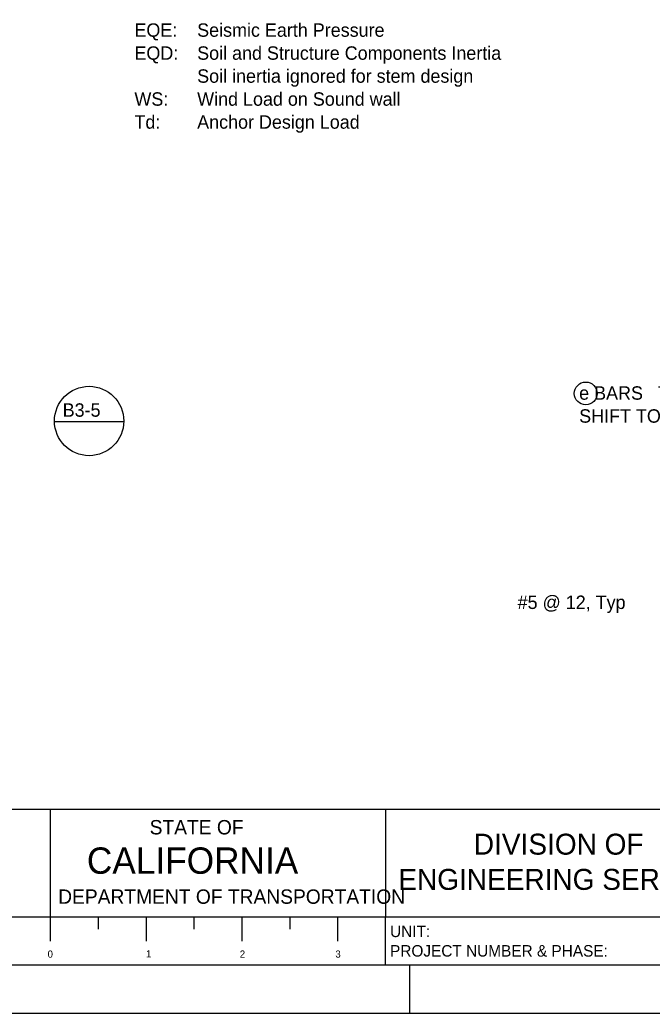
# Model space of a CAD drawing. Extents: x 0 to 2.83, y 0 to 1.83.
# Drawn here: x 1.411 to 1.961, y 0 to 0.864 of the extents above; entities that cross this region are included whole.
import ezdxf

# ---------------------------------------------------------------- set-up
doc = ezdxf.new("R2010")
doc.units = 0
for name, color, linetype in [('10 Sheet Format', 7, 'Continuous'), ('210 Border', 7, 'Continuous'), ('214 Text and Titles', 7, 'Continuous'), ('215 Design Notes', 7, 'Continuous')]:
    doc.layers.add(name, color=color, linetype=linetype)

msp = doc.modelspace()

# ---------------------------------------------------------------- linework, layer by layer
at = {"layer": '10 Sheet Format'}
msp.add_lwpolyline([(0, 0), (2.83333, 0), (2.83333, 1.83333), (0, 1.83333)], close=True, dxfattribs=at)
at = {"layer": '210 Border'}
for p, q in [((2.79167, 0.17708), (0.08333, 0.17708)), ((1.4375, 0.17708), (1.4375, 0.08333)), ((1.72917, 0.17708), (1.72917, 0.08333)), ((2.79167, 0.08333), (0.08333, 0.08333)), ((1.4375, 0.08333), (1.4375, 0.0625)), ((1.47917, 0.08333), (1.47917, 0.07292)), ((1.52083, 0.08333), (1.52083, 0.0625)), ((1.5625, 0.08333), (1.5625, 0.07292)), ((1.60417, 0.08333), (1.60417, 0.0625)), ((1.64583, 0.08333), (1.64583, 0.07292)), ((1.6875, 0.08333), (1.6875, 0.0625)), ((1.72917, 0.04167), (1.72917, 0.08333)), ((2.79167, 0.04167), (0.08333, 0.04167)), ((1.75, 0.04167), (1.75, 0))]:
    msp.add_line(p, q, dxfattribs=at)
at = {"layer": '214 Text and Titles'}
msp.add_line((1.44118, 0.51449), (1.50153, 0.51449), dxfattribs=at)
for centre, radius in [((1.47135, 0.51497), 0.03017), ((1.90335, 0.53894), 0.00991)]:
    msp.add_circle(centre, radius, dxfattribs=at)

# ---------------------------------------------------------------- texts
at = {"layer": '210 Border'}
for s, height, p in [('STATE OF', 0.012498, (1.524, 0.15544)), ('DIVISION OF', 0.0182285, (1.80602, 0.13783)), ('CALIFORNIA', 0.022917, (1.46938, 0.1212)), ('ENGINEERING SERVICES', 0.0182285, (1.74029, 0.1072)), ('DEPARTMENT OF TRANSPORTATION', 0.0124983, (1.44442, 0.09509)), ('UNIT:', 0.01, (1.73313, 0.06613)), ('0', 0.00623, (1.43524, 0.04825)), ('1', 0.00623, (1.5209, 0.04851)), ('2', 0.00623, (1.60243, 0.04825)), ('3', 0.00623, (1.68557, 0.04825)), ('PROJECT NUMBER & PHASE:', 0.01, (1.73313, 0.04917))]:
    msp.add_text(s, height=height, dxfattribs=at).set_placement(p)
at = {"layer": '214 Text and Titles'}
for s, height, p in [('e BARS   Tot 5 TRANSVERSELY,', 0.0116669, (1.89764, 0.53348)), ('B3-5', 0.011667, (1.44835, 0.51868)), ('SHIFT TO CLEAR FORMED HOLE', 0.0116669, (1.89764, 0.5135)), ('#5 @ 12, Typ', 0.0116669, (1.84411, 0.35148))]:
    msp.add_text(s, height=height, dxfattribs=at).set_placement(p)
at = {"layer": '215 Design Notes'}
for s, height, p in [('EQE:', 0.011667, (1.51076, 0.84913)), ('Seismic Earth Pressure', 0.0116669, (1.56534, 0.84913)), ('EQD:', 0.011667, (1.51076, 0.82914)), ('Soil and Structure Components Inertia', 0.0116669, (1.56534, 0.82914)), ('Soil inertia ignored for stem design', 0.0116669, (1.56534, 0.80916)), ('WS:', 0.011667, (1.51076, 0.78917)), ('Wind Load on Sound wall', 0.0116669, (1.56534, 0.78917)), ('Td:', 0.011667, (1.51076, 0.76919)), ('Anchor Design Load', 0.0116669, (1.56534, 0.76919))]:
    msp.add_text(s, height=height, dxfattribs=at).set_placement(p)

doc.saveas('drawing.dxf')
